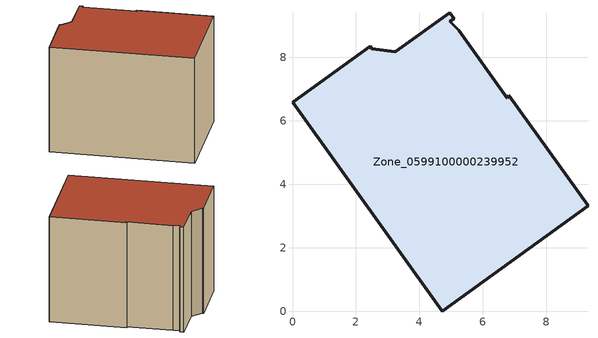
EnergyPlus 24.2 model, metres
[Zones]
Zone_0599100000239952
 floor ground (C_G): 6.82,6.82 9.32,3.32 4.72,0 0,6.58 2.45,8.35 2.49,8.27 3.23,8.17 4.96,9.41 5.09,9.22 4.96,9.14 5.24,8.86 6.77,6.71 z0
 wall outside (C_F): 4.72,0 9.32,3.32 6.82,6.82 6.77,6.71 5.24,8.86 4.96,9.14 5.09,9.22 4.96,9.41 3.23,8.17 2.49,8.27 2.45,8.35 0,6.58 4.72,0 z0:6.28
 roof outside (C_R): 9.32,3.32 6.82,6.82 6.77,6.71 5.24,8.86 4.96,9.14 5.09,9.22 4.96,9.41 3.23,8.17 2.49,8.27 2.45,8.35 0,6.58 4.72,0 z6.28
[BUILDING]
Pand.0599100000239952: North Axis=0; Terrain=City; Loads Convergence Tolerance Value=0.04; Temperature Convergence Tolerance Value=0.4; Solar Distribution=FullExterior; Maximum Number of Warmup Days=25; Minimum Number of Warmup Days=1
[Site:Location]
Rotterdam.The.Hague.AP_ZH_NLD Design_Conditions: Latitude=51.96; Longitude=4.45; Time Zone=1; Elevation=-4.5
[SITE:GROUNDTEMPERATURE:BUILDINGSURFACE]
18, 18, 18, 18, 18, 18, 18, 18, 18, 18, 18, 18
[MATERIAL] Thermal Absorptance=0.9; Solar Absorptance=0.7; Visible Absorptance=0.7
Name | Roughness | Thickness | Conductivity | Density | Specific Heat
G.TC.1946 | MediumSmooth | 0.15 | 1 | 540 | 1210
F.TC.1946 | Rough | 0.3 | 0.857143 | 1920 | 840
R.TC.1946 | MediumRough | 0.2 | 0.909091 | 1500 | 1000
[CONSTRUCTION]
C_G: G.TC.1946
C_F: F.TC.1946
C_R: R.TC.1946
[ZONE]
Zone_0599100000239952: Type=1; Multiplier=1; Ceiling Height=Autocalculate; Volume=Autocalculate; Floor Area=autocalculate; Part of Total Floor Area=Yes
[ZONEINFILTRATION:DESIGNFLOWRATE]
Infil_Zone_0599100000239952: Zone or ZoneList or Space or SpaceList=Zone_0599100000239952; Schedule=AlwaysOn; Design Flow Rate Calculation Method=Flow/Area; Flow Rate per Floor Area=0.003; Constant Term Coefficient=1; Temperature Term Coefficient=0; Velocity Term Coefficient=0; Velocity Squared Term Coefficient=0
[HVACTEMPLATE:ZONE:IDEALLOADSAIRSYSTEM]
Zone_0599100000239952: Maximum Heating Supply Air Temperature=50; Minimum Cooling Supply Air Temperature=13; Maximum Heating Supply Air Humidity Ratio=0.0156; Minimum Cooling Supply Air Humidity Ratio=0.0077; Heating Limit=NoLimit; Cooling Limit=NoLimit; Dehumidification Control Type=ConstantSensibleHeatRatio; Cooling Sensible Heat Ratio=0.7; Dehumidification Setpoint=60; Humidification Control Type=None; Humidification Setpoint=30; Outdoor Air Method=None; Outdoor Air Flow Rate per Person=0.00944; Outdoor Air Flow Rate per Zone Floor Area=0; Outdoor Air Flow Rate per Zone=0; Demand Controlled Ventilation Type=None; Outdoor Air Economizer Type=NoEconomizer; Heat Recovery Type=None; Sensible Heat Recovery Effectiveness=0.7; Latent Heat Recovery Effectiveness=0.65
[ZONECONTROL:THERMOSTAT]
ThermostatControl_Zone_0599100000239952: Zone or ZoneList=Zone_0599100000239952; Control Type Schedule=DualSetpointControlType; Control 1=Thermostat_Zone_0599100000239952; Temperature Difference Between Cutout And Setpoint=0
[THERMOSTATSETPOINT:DUALSETPOINT]
Thermostat_Zone_0599100000239952: Heating Setpoint Temperature Schedule=HeatingSetpoint_Zone_0599100000239952; Cooling Setpoint Temperature Schedule=CoolingSetpoint_Zone_0599100000239952
[SCHEDULE:COMPACT]
HeatingSetpoint_Zone_0599100000239952: Through: 12/31, For: AllDays, Until: 24:00, 21
CoolingSetpoint_Zone_0599100000239952: Through: 12/31, For: AllDays, Until: 24:00, 24
DualSetpointControlType: Through: 12/31, For: AllDays, Until: 24:00, 4
AlwaysOn: Through: 12/31, For: AllDays, Until: 24:00, 1
